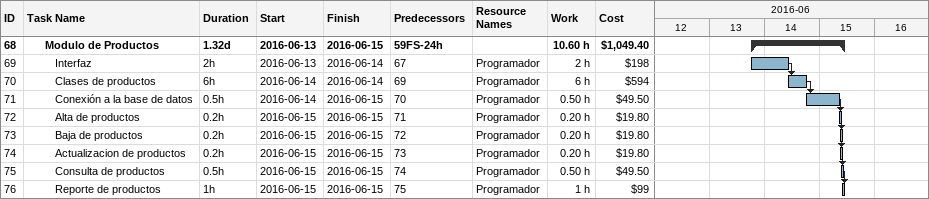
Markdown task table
| ID | Level | Task | Duration | Start | Finish | Predecessors | Resources | Work (h) | Cost ($) |
|---|---|---|---|---|---|---|---|---|---|
| 68 | 3 | **Modulo de Productos** | 1.32d | 2016-06-13 | 2016-06-15 | 59FS-24h |  | 10.60 | 1049.40 |
| 69 | 4 | Interfaz | 2h | 2016-06-13 | 2016-06-14 | 67 | Programador | 2 | 198 |
| 70 | 4 | Clases de productos | 6h | 2016-06-14 | 2016-06-14 | 69 | Programador | 6 | 594 |
| 71 | 4 | Conexión a la base de datos | 0.5h | 2016-06-14 | 2016-06-15 | 70 | Programador | 0.50 | 49.50 |
| 72 | 4 | Alta de productos | 0.2h | 2016-06-15 | 2016-06-15 | 71 | Programador | 0.20 | 19.80 |
| 73 | 4 | Baja de productos | 0.2h | 2016-06-15 | 2016-06-15 | 72 | Programador | 0.20 | 19.80 |
| 74 | 4 | Actualizacion de productos | 0.2h | 2016-06-15 | 2016-06-15 | 73 | Programador | 0.20 | 19.80 |
| 75 | 4 | Consulta de productos | 0.5h | 2016-06-15 | 2016-06-15 | 74 | Programador | 0.50 | 49.50 |
| 76 | 4 | Reporte de productos | 1h | 2016-06-15 | 2016-06-15 | 75 | Programador | 1 | 99 |
